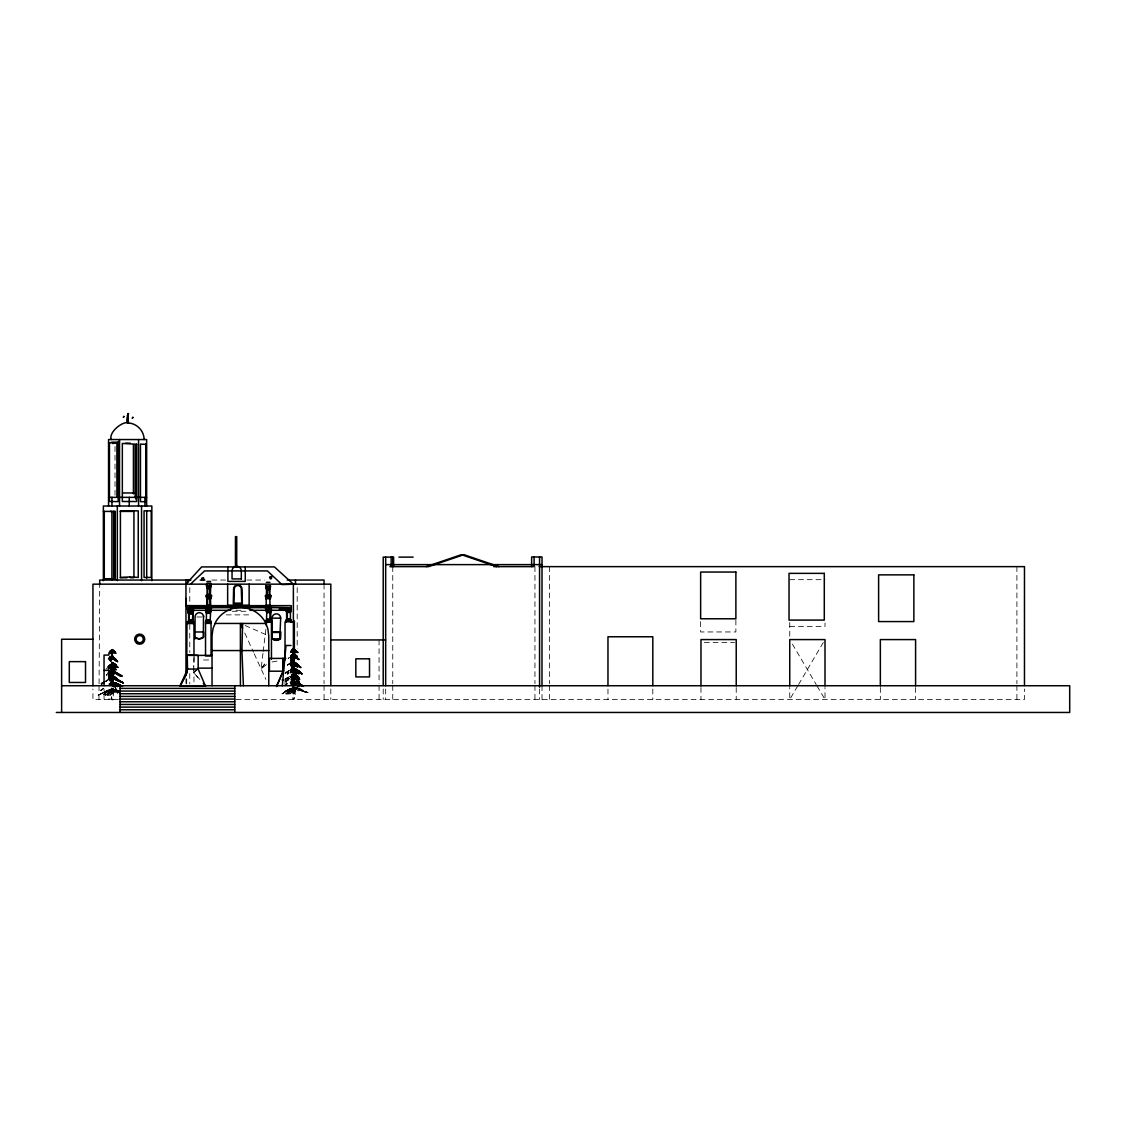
<?xml version="1.0" encoding="UTF-8"?>
<svg xmlns="http://www.w3.org/2000/svg" width="1126" height="1126" viewBox="0 0 1126 1126"><rect width="100%" height="100%" fill="white"/><g stroke="black" fill="none" stroke-linecap="round" stroke-linejoin="round"><path stroke-width="0.75" stroke-dasharray="5 3.75" d="M285.033 684.397L285.033 679.189M186.705 683.975L186.719 678.697M98.961 699.485L99.06 685.495M99.074 683.749L99.707 584.155M111.784 687.747L111.587 699.781L113.29 699.781L113.093 687.747M292.943 688.859L292.774 699.091L294.519 699.091L294.35 688.859M292.535 692.11L295.35 694.376L293.619 688.155L295.293 689.056M113.402 690.379L113.43 689.633M194.094 656.641L193.489 672.447L200.048 679.963M107.378 695.221L107.42 694.475M112.319 690.829L112.431 688.929L113.008 691.463L112.319 690.829L110.081 692.856L112.431 688.929L106.027 692.335L112.431 688.929M293.52 686.902L301.036 690.266L301.121 689.154L298.531 688.31M288.481 693.898L288.58 692.715M262.963 653.361L261.049 669.379L265.708 662.581L261.049 669.055L266.369 664.593M263.174 651.616L265.933 628.955M291.986 690.632L289.649 691.744L292.915 688.662L291.986 690.632L295.35 694.376L295.519 692.026L293.562 690.534L293.619 688.155M298.559 689.957L305.92 692.462L297.897 688.845L298.277 690.928L295.195 688.225L298.404 689.703M286.989 693.968L287.214 693.194M106.618 674.404L106.308 675.403L108.842 672.475M114.007 690.984L114.289 690.097L112.178 689.196L114.627 691.575L114.289 690.097L118.497 692.406L117.597 693.236L114.951 690.604L118.497 692.406M110.081 692.856L110.995 690.069L103.451 694.615L108.392 693.757L109.954 691.885M113.951 685.635L116.02 689.365L116.372 688.338M114.064 691.744L115.331 692.462L112.431 689.281L109.743 692.603L105.182 695.305L110.517 695.094L112.121 693.503L113.177 694.263L114.064 691.744L112.304 689.774M287.426 690.041L289.903 688.901L281.908 693.841L290.029 690.421L290.733 688.408L284.85 691.378L289.804 688.845L288.932 689.182M288.298 678.612L288.538 677.936L285.694 679.541L286.75 678.246M109.306 691.42L108.392 693.757L110.995 690.069L111.108 691.716M290.184 690.463L293.436 687.592M120.398 691.308L112.431 688.549L98.145 695.263L112.431 688.549L118.807 690.745M293.647 693.883L294.139 693.039M797.687 686.001L789.748 699.485L789.748 687.507M798.559 684.509L825.006 639.582M106.562 681.286L107.181 680.245L105.408 681.526L107.744 680.245M293.182 692.954L294.702 690.365L293.393 688.366L291.662 691.645L284.709 694.066L290.241 693.813L292.281 692.166L293.182 692.954L292.098 690.801M106.871 680.85L105.548 681.469M287.862 691.336L289.34 689.267M287.693 680.751L288.833 679.217L285.863 681.779L288.242 680.442M288.819 673.601L287.411 674.08L288.847 672.489M287.904 689.957L281.908 693.841L290.733 688.408M105.703 691.477L103.944 692.884L108.054 690.463M286.525 678.781L289.762 676.247M103.451 688.239L100.749 690.435L105.45 688.127M289.649 691.744L292.915 688.662L291.043 691.082L291.212 693.152L292.985 691.758M106.083 668.985L108.307 666.93M284.456 692.771L286.356 691.097M288.903 679.189L285.863 681.779L289.79 678.134L287.566 679.442M111.024 689.605L103.451 694.615L110.221 689.999L108.026 691.054M289.678 657.274L288.101 658.527L288.875 657.95M290.044 664.157L287.341 665.114L289.199 663.65M286.834 672.321L289.213 670.491M285.202 673.334L289.171 670.308L285.202 673.334L288.594 671.758M293.309 688.028L287.96 692.448L293.056 688.422L291.437 689.436M116.527 690.294L112.431 688.549L106.914 691.575M287.411 674.08L289.002 672.912M197.514 669.52L193.489 672.447L190.336 672.447M197.008 669.9L193.489 672.447L200.048 679.696M295.505 689.872L296.251 689.337M110.024 678.401L106.21 681.16L108.068 679.935M287.341 665.114L291.043 662.44M103.254 688.633L100.749 690.435L102.494 689.14L101.27 689.942M291.127 692.124L292.493 691.195M292.859 687.296L289.185 689.802L290.691 689.253M104.282 691.941L112.431 688.549L118.103 691.772L112.431 688.549M288.664 677.275L285.117 678.626M110.418 690.829L111.995 689.83M105.436 681.3L108.096 679.625M108.645 692.8L110.545 691.603M106.027 692.335L107.8 691.223M289.185 691.448L291.141 690.238M287.271 683.651L285.216 684.932L288.946 682.877L287.609 683.693M109.588 691.533L111.601 690.308M290.494 690.139L292.549 688.915M108.279 689.971L98.145 695.263L106.688 690.801M100.073 694.221L103.254 692.603M285.793 678.612L288.706 677.486M272.07 661.975L280.332 660.469M789.748 579.679L825.006 579.679M211.885 580.045L225.904 580.045M246.932 580.045L264.455 580.045M235.953 610.292L244.652 610.292M232.181 611.277L249.282 611.277M226.171 614.88L250.816 614.88M196.769 616.992L201.906 616.992M789.748 626.408L825.006 626.408L825.006 622.945M704.327 642.453L734.546 642.453M203.623 659.977L209.056 659.977M285.92 672.025L288.96 672.025M118.314 699.485L92.937 699.485L92.937 688.999M236.122 699.485L1024.477 699.485L1024.477 688.999M298.291 688.296L307.989 692.645L302.472 691.082L301.121 689.154M115.795 690.154L118.807 691.111M293.647 686.761L303.288 690.801L298.503 688.563M113.36 689.562L118.892 691.716L112.431 689.098L118.047 691.871M298.362 688.577L307.989 692.645L297.025 687.944L303.288 690.801M294.97 687.127L302.007 690.125L298.038 688.479M120.355 692.954L115.457 690.604L118.286 691.772M300.459 689.45L296.94 688L300.881 689.647M293.999 687.015L299.375 689.351L298.221 688.718M245.13 625.521L265.623 634.487M293.562 690.534L295.448 691.378L293.83 688.662L295.448 691.378M115.457 690.604L120.566 693.011M117.343 691.181L119.708 692.349M293.83 688.662L295.716 689.661L294.871 688.436M292.577 689.999L290.029 690.421M301.486 689.816L305.019 691.73L300.923 689.351M301.036 690.266L296.87 687.873L297.489 688.943M301.881 690.646L303.584 691.674M297.897 688.845L301.261 690.885M294.702 690.365L295.828 691.097L294.379 688.127M295.476 692.645L292.774 689.52M114.951 690.604L117.597 693.236M116.245 691.265L117.906 692.954M111.981 690.9L113.627 693.011M111.629 692.152L113.177 694.263M109.532 693.672L110.517 695.094M293.731 689.351L294.801 691.082M792.394 644.072L816.181 684.509M817.068 686.001L825.006 699.485L825.006 687.507M244.764 633.023L253.505 652.193M254.223 653.784L265.863 679.344M289.593 692.363L290.241 693.813M114.965 686.747L116.02 689.365M285.694 679.822L286.834 684.509M108.645 694.01L108.814 695.164M110.798 688.957L111.882 699.091L104.042 699.091L104.042 688.957M1016.905 566.631L1016.905 683.749M1016.905 685.495L1016.905 699.485M915.593 687.507L915.593 699.485M880.349 687.507L880.349 699.485M789.748 622.467L789.748 637.865M736.221 687.507L736.221 699.485M735.883 619.976L735.883 631.953L700.639 631.953L700.639 619.976M700.977 687.507L700.977 699.485M652.813 689.028L652.813 699.485M607.97 689.028L607.97 699.485M549.587 566.631L549.587 683.749M549.587 685.495L549.587 699.485M542.014 685.734L542.014 699.485M539.565 688.929L539.565 699.485M534.949 566.631L534.949 683.749M534.949 685.495L534.949 699.485M392.749 566.631L392.749 683.749M392.749 685.495L392.749 699.485M385.669 688.971L385.669 699.485M383.22 688.971L383.22 699.485M379.054 639.934L379.054 683.721M379.054 685.467L379.054 699.485M330.819 688.971L330.819 699.485M324.049 584.155L324.049 683.749M324.049 685.495L324.049 699.485M297.194 587.645L297.194 648.942M293.647 698.373L293.647 699.091M293.379 688.999L293.379 699.485M193.968 657.598L193.968 666.395M193.968 668.154L193.968 683.975M189.773 587.645L189.773 603.409M189.773 624.423L189.773 652.447M189.773 673.475L189.773 683.975M185.959 678.514L185.959 684.003M115.007 446.543L115.007 495.609M112.431 699.077L112.431 699.781M112.431 689.281L111.39 692.969L105.182 695.305L109.743 692.603L107.617 693.771L112.431 689.281M290.058 691.265L284.709 694.066L290.058 691.265M289.692 688.859L289.044 689.196L289.804 688.845M305.92 692.462L300.234 689.422L305.92 692.462"/><path stroke-width="1.5" d="M187.183 672.447L187.226 654.882L198.176 655.388L198.176 669.055L205.523 686.227L179.963 686.227L186.381 673.925L179.963 686.227L187.521 669.055L187.226 654.882L187.183 672.447L186.832 668.548M186.747 673.418L186.958 622.439M128.012 413.974L127.505 415.564C130.349 409.104 124.423 421.054 128.068 423.334C125.085 419.928 108.546 431.033 111.108 439.548M128.125 422.883L128.181 413.538M113.388 677.951L123.269 682.877L119.159 681.258L118.131 679.654M277.714 639.892A6.925 6.925 0 0 0 279.783 639.075L280.684 618.146A4.293 4.293 0 0 0 276.391 613.853A4.293 4.293 0 0 0 272.098 618.146L272.098 638.667L274.941 640.131A5.616 5.616 0 0 0 277.883 640.131L280.416 638.724L280.487 631.77M203.482 615.88L203.342 637.513A6.925 6.925 0 0 1 195.051 637.513L199.189 638.892L203.623 637.175L203.623 631.982L195.051 631.982M113.895 685.509L113.909 684.101M293.351 656.669L291.69 657.809C292.774 652.644 295.603 658.569 293.647 655.276L298.826 659.456L293.647 655.276M292.098 683.946L293.647 684.707L293.168 681.554L293.985 680.611L294.562 683.018L293.168 682.075L292.098 683.946L293.239 685.945L292.098 683.946L293.168 681.554L294.421 682.412M242.611 623.452L241.907 650.561L243.399 685.734M293.267 649.167L292.084 649.716L293.647 648.309L292.929 651.884L293.858 649.266C297.137 652.053 293.056 646.929 292.661 650.364L292.929 651.884L293.647 648.309L294.224 649.758M293.647 684.707L293.168 682.075M296.532 673.249L296.56 672.264M294.688 663.453C288.875 654.98 302.472 672.138 294.055 662.229M112.389 669.97L112.431 668.605L108.997 671.321L112.431 668.605L114.373 670.449L113.557 670.223L114.458 672.447L112.431 668.605C109.447 669.984 109.757 673.531 112.389 669.97L113.543 674.573L111.938 672.152L108.631 676.585L110.207 675.093M293.647 675.22L293.112 677.782M292.873 650.532L293.647 648.857L290.916 652.151L292.422 651.461L293.196 649.561L291.747 650.758L293.576 648.9M298.981 685.058L297.123 683.032L299.023 684.115L298.911 686.649L296.025 684.749L296.265 683.623L293.647 680.723L293.196 682.863L295.378 684.284L296.265 683.623L298.911 686.649L297.123 683.032L293.647 680.723L299.249 683.918L293.647 680.723M113.459 665.17L115.908 669.773L114.838 668.745M111.108 652.221L111.854 653.953C110.812 649.223 114.796 651.715 112.473 650.532L110.925 652.32L112.431 650.476L112.684 652.714L111.826 651.208M291.184 679.288L293.647 675.403L298.249 678.711L298.094 681.188L295.631 679.274L293.647 675.403L290.677 677.078M294.238 677.19L293.182 676.402L292.127 678.711L293.464 679.4L293.647 675.403L294.336 677.768L293.154 676.895L292.197 682.272L291.17 681.765M295.533 651.602C295.617 654.093 293.224 646.704 293.773 649.984M111.263 673.855L112.304 674.699L111.924 672.138L110.756 671.603M111.544 659.076L111.643 658.006M282.33 685.734L286.004 645.48L291.071 645.48M112.107 651.307L111.854 653.953L112.431 650.476M112.501 657.711L112.431 656.514L110.686 661.201L110.362 659.737M111.108 658.823L111.784 659.217L111.938 657.542L110.686 661.201L110.573 658.823L112.431 656.514L110.038 658.119L112.192 656.824M111.573 667.183L112.234 664.326M113.444 686.79L113.951 685.635L112.431 682.694L118.16 685.833L112.431 682.694L112.234 684.805L114.571 686.17L115.387 685.523L112.431 682.694L111.221 684.819L112.262 684.524L112.375 685.678L113.43 684.608M280.416 638.724L280.627 631.77L272.267 631.77M110.376 684.481L110.489 683.355L112.628 682.469L109.63 685.157M185.959 606.421L185.959 598.427M111.924 672.138L110.601 675.91L110.067 674.812M111.178 680.005L113.149 682.103C111.615 680.709 111.84 671.673 113.839 677.683L112.319 676.346L113.557 677.12M110.672 651.039L109.152 652.756C113.233 647.957 111.136 651.771 111.601 650.237L109.658 652.095L112.431 649.561M266.355 625.465L266.778 611.404M108.476 666.325L112.431 663.65L109.335 666.817L112.29 664.087M294.773 683.595L294.956 682.173M294.562 678.204L294.759 676.839M112.727 678.105L113.262 679.611L114.162 677.782L112.431 675.558L117.357 678.95L112.431 675.558M115.204 686.635L115.387 685.523M128.054 413.552L127.604 422.996C136.457 422.94 144.156 430.709 144.1 439.548M112.023 666.296L111.784 665.03L110.742 667.901L108.18 668.844L111.418 665.283M293.337 654.15L295.448 656.571L294.801 654.966M294.238 662.229L293.647 660.582L292.943 664.073L293.604 662.046L294.97 662.848M113.135 658.682L112.431 657.429L117.4 661.525L112.431 657.429L114.402 659.526M292.915 650.983L293.196 649.561L293.224 650.392M113.332 658.077L115.514 659.794L112.431 656.88L117.414 661.384L112.431 656.88L115.57 659.273L114.669 658.668M293.337 664.284L295.997 666.381L293.647 661.497L292.549 664.917L293.844 663.453L293.647 661.497L297.447 666.831L298.291 666.268L296.082 663.439L294.041 662.06L293.703 662.792M112.966 672.25L112.304 674.699M112.234 675.811L108.842 677.768L112.431 675.375L110.869 678.654L113.149 682.103L112.445 676.825L123.269 682.877L114.951 678.373L120.749 681.863L117.85 679.738M293.647 675.403L298.46 678.429L293.647 675.403L293.196 677.458L295.068 678.865L295.871 678.26L298.094 681.188L296.617 677.683L298.193 679.625M293.21 649.322L290.916 652.151L293.196 649.561M111.995 657.64L112.431 655.416L109.968 657.204L112.6 656.317M111.784 659.217L111.938 657.542M112.107 669.914L112.431 668.605L113.05 670.153M291.085 658.527L293.787 655.487L291.69 659.02M111.629 663.833L112.375 663.186L114.753 664.917L112.431 662.735L110.517 667.802L113.093 667.254L113.444 665.93L114.176 666.437L112.431 662.552L114.148 665.114M192.856 612.53L192.419 621.355M193.278 611.446L192.842 613.065L188.197 613.065L188.197 609.828L193.714 609.828L193.714 610.911L187.775 610.911L187.775 611.981L193.292 611.981L193.292 609.828M206.452 595.499L206.903 598.75L210.689 598.75L211.111 597.132M210.618 611.671L210.182 620.496M270.015 598.75L270.465 597.667L265.778 597.667L266.243 598.75L270.015 598.75L270.451 597.132M286.187 609.208L286.651 612.445L290.424 612.445L290.86 610.827M295.688 678.26L296.152 676.627L293.393 674.235L293.745 676.191L294.421 674.868M111.122 683.82L111.404 682.877M295.223 584.155L281.95 584.577L267.397 570.91L204.58 570.91L190.491 584.155M293.154 668.084L298.404 671.814L295.111 669.773L293.647 666.986L292.098 670.941M112.22 652.081L111.46 653.924L111.629 652.376C113.459 649.322 108.166 654.741 112.431 650.659C110.714 653.629 113.177 647.689 112.713 652.081L111.46 653.924L112.459 652.784M293.999 649.435C295.054 651.616 293.224 647.633 293.604 649.857M292.056 658.063L292.436 656.979M295.378 685.072L295.8 683.918L293.647 680.906L298.221 683.609M210.393 595.499L210.773 585.056M269.733 596.4L270.127 585.942M292.239 658.203L292.859 656.5M110.475 665.213L109.095 667.408M292.661 650.448L292.225 650.096M113.473 677.388L114.402 677.993L112.431 675.192L111.277 678.668L109.757 679.414L110.39 680.681L111.784 679.119L112.544 679.78L113.473 677.388L112.29 675.656M293.647 648.675L293.041 650.251L293.647 648.675L291.212 650.969M290.944 666.001L293.647 660.582L290.607 662.778M111.53 683.876L109.377 684.932L112.586 683.51L109.658 684.777M193.292 611.981L192.419 614.149L188.647 614.149L188.197 613.065M210.689 598.75L211.139 595.499M210.632 610.053L210.182 613.29L206.41 613.29L205.959 610.053M270.578 619.821L271.042 609.363M290.424 612.445L290.874 609.208M110.869 678.654L109.039 679.597L110.024 677.303M291.887 662.524L293.844 660.371M276.574 686.536L283.428 670.744M276.56 686.072L283.428 670.449M111.629 653.418L111.981 652.63M293.323 669.871L293.999 668.422L294.998 669.182M292.281 668.619L293.647 667.901L298.981 673.63L295.392 673.067L295.941 671.898M292.704 651.321L293.098 650.518M108.504 658.752L112.431 655.782L110.447 657.556L110.629 659.723L111.136 657.697L111.727 658.64L110.629 659.723L109.546 659.217L110.095 658.091L109.419 658.499L110.672 656.852M293.224 670.589L292.69 671.687L291.17 671.321L291.507 672.053M111.629 652.376L112.276 651.095M298.953 684.777L299.46 683.778L293.464 681.385M295.8 683.918L295.111 685.298L293.379 682.778M111.84 652.278L112.248 651.447L113.388 652.531L113.219 651.292M294.083 669.337L293.548 672.166L294.421 670.449M266.482 595.64L266.088 598.553M292.873 661.722L293.647 660.216L291.127 661.919L293.562 660.286M109.194 658.443L112.431 655.416L111.53 657.007M109.433 666.057L108.87 667.085L111.361 665.002L110.264 665.705M294.942 650.884L295.561 652.77L293.633 649.083L297.785 652.503L295.265 650.884M294.871 664.382L295.293 663.594M111.896 681.61L112.333 680.864M109.419 658.105L110.447 657.556M112.051 664.312L110.967 666.142L111.615 665.762L111.967 667.662L112.938 666.944L115.908 669.773L113.121 664.664M110.925 670.899L108.673 672.222L112.431 670.069L109.18 672.419L109.884 673.179L111.108 671.138L109.18 672.419L109.18 673.855M188.197 623.523L188.647 620.595M230.731 610.292L188.985 610.292L188.985 607.688L211.561 607.041L211.561 608.124L206.452 608.124L206.903 605.197L210.689 605.197L211.139 608.124M205.959 622.664L206.41 619.736L210.182 619.736L210.632 622.664M265.778 608.124L266.243 605.197L270.015 605.197L270.465 608.124M266.355 621.988L266.806 619.061L270.578 619.061L271.042 621.988M286.187 621.819L286.651 618.892L290.424 618.892L290.874 621.819M114.162 665.297L117.723 667.366L114.092 664.481L113.782 665.93L113.149 665.424L114.796 667.422M113.825 667.788L113.247 668.745L112.544 667.239M293.647 661.497L292.141 663.932L292.816 663.636M110.925 684.678L111.375 683.961M111.502 672.391L112.572 670.702M292.169 656.458L291.155 657.303L291.93 654.896L293.436 653.756L293.928 654.361M108.363 675.487L111.77 671.715L110.503 672.405M127.505 415.564L128.674 414.002M111.066 652.179L111.544 651.461L110.32 652.348M291.395 650.8L292.676 649.505M110.911 651.405L111.896 649.998M109.912 671.434L110.869 670.012M292.999 674.418L291.747 676.782L293.816 674.15L291.944 674.953M293.83 663.298L294.379 662.524M110.573 658.823L109.518 659.414L110.714 657.823M108.758 674.924L111.77 671.715M292.943 681.497L293.928 680.132L293.112 680.231M109.532 678.429L111.756 676.81L110.123 680.906L111.544 679.696M112.431 681.962L122.635 686.466M296.152 676.627L295.04 677.528L294.604 675.276L298.348 679.907L299.122 678.879L293.647 674.122L297.883 676.515L293.647 674.122M292.816 650.082L292.113 650.546M290.832 665.156L291.789 663.904M107.997 673.32L112.431 668.605M290.832 672.926L292.169 671.18M294.196 683.946L295.04 682.863M111.305 652.686L112.065 651.729M291.254 662.721L292.436 661.229L291.043 662.44M293.422 670.083L290.972 671.673L292.971 669.14L294.266 670.829L293.647 666.986L290.775 670.589M292.422 650.575L293.21 649.603M290.789 684.017L293.647 680.54L292.943 680.695M110.179 652.475L110.812 652.024L109.039 653.854L111.995 650.912M109.518 657.823L112.431 655.782M290.635 660.23L291.69 657.809M109.053 674.418L111.347 672.152L109.053 674.418L110.249 673.827M185.959 584.155L201.624 566.913L274.42 566.913L293.379 584.155L293.379 670.026M110.095 658.626L111.629 657.528L109.658 660.329L110.601 659.54M109.039 679.597L111.756 676.81M109.898 659.372L110.587 658.654M111.601 650.237L109.996 651.63L111.221 650.518M293.337 655.768L290.86 658.048M109.757 652.981L110.784 651.94M293.647 654.361L291.254 656.036M291.747 650.758L292.957 649.547L292.352 649.984M109.461 674.207L110.953 672.757M108.307 666.93L110.489 664.903M109.138 667.957L111.024 666.212M292.732 674.488L291.789 675.347L293.647 673.939L291.493 675.487M290.691 664.016L292.338 662.51M293.548 672.166L294.196 671.575L295.392 673.067M109.518 659.414L111.629 657.528M111.08 671.884L109.926 672.926L111.347 672.152M110.981 656.81L109.869 657.739L111.615 656.458M111.235 665.396L112.15 664.621M290.86 656.585L292.38 655.332L290.705 656.571M111.192 676.698L108.448 679.372L112.431 675.192L110.179 677.205L111.685 676.177M291.395 655.74L292.943 654.502M109.546 659.217L110.587 658.386M110.559 651.053L111.741 650.645M109.419 658.499L110.981 657.274M111.319 664.34L112.304 663.566M293.422 668.084L298.981 673.63L294.646 671.166L293.647 667.901L293.027 668.239L294.055 667.845M109.884 673.179L111.488 671.94M110.123 679.977L111.207 679.175M292.577 668.337L290.832 669.604L293.647 666.986M290.592 663.298L292.605 661.849M110.841 676.571L112.037 675.713M112.431 663.65L108.251 666.493M109.306 678.457L110.742 677.444M108.842 672.475L110.77 671.166M109.574 657.95L111.249 656.838M104.113 682.145L101.453 683.82L104.014 682.553M104.324 682.032L101.453 683.82L103.733 682.511M109.63 684.932L110.447 684.425M290.733 677.373L293.295 675.853M109.377 684.059L111.544 682.806M109.644 683.961L112.431 682.328L109.503 683.918M290.381 682.609L293.267 680.991M291.93 654.896L291.212 655.262L293.83 653.502L294.027 655.219L293.309 654.516L293.436 656.345L292.661 655.768L293.647 653.432L291.958 657.612M291.789 656.782L291.141 657.091L293.647 655.459L296.814 657.683L294.491 655.839M127.984 422.897L127.787 415.212L128.463 423.376M108.56 443.461L111.953 442.18L119.525 442.18M426.275 566.631L461.393 554.668L496.524 566.631M293.45 667.774L293.9 669.52M282.147 680.034L283.611 679.837M112.178 443.489L116.893 443.039L116.893 497.354M279.149 609.011L291.296 608.983L285.779 609.208L285.779 610.292M115.007 443.039L116.893 443.039M125.507 443.151L130.264 443.151M122.565 492.963L134.782 492.963M108.56 497.354L146.633 497.354M103.367 511.415L115.246 511.415L115.246 578.736L104.282 578.736L104.282 511.415M120.172 511.415L133.924 511.415L133.924 577.708L130.475 577.708M398.956 557.117L413.143 557.117M385.669 564.619L542.014 564.619M389.92 566.631L428.725 566.631L463.842 554.668L498.973 566.631M493.695 566.631L534.09 566.631L534.09 556.976M539.185 566.631L1024.477 566.631L1024.477 685.495M113.656 577.708L115.007 577.708L115.007 511.415M120.172 577.708L127.041 577.708M190.843 580.045L99.707 580.045L99.707 584.155M200.175 580.045L204.876 580.045M287.243 580.045L324.049 580.045L324.049 584.155M206.959 581.452L210.562 581.452M266.299 582.339L269.902 582.339M206.593 583.254L210.928 583.254M207.381 584.155L92.937 584.155L92.937 685.734M210.21 584.155L330.819 584.155L330.819 685.467M206.748 585.056L206.748 587.209L210.773 587.209M266.088 585.942L266.088 588.11L270.127 588.11M206.748 587.209L207.128 588.293L210.393 588.293M266.088 588.11L266.482 589.194L269.733 589.194M206.382 597.667L211.139 597.667M187.169 609.208L187.169 605.647L291.296 605.647L291.296 610.292L249.873 610.292M206.452 605.957L211.139 605.957M265.778 605.957L270.465 605.957M286.187 611.362L290.874 611.362M266.355 609.363L266.355 611.531L271.042 611.531M205.959 612.206L210.632 612.206M270.578 612.614L266.806 612.614L266.355 611.531M272.098 618.146L280.684 618.146M266.355 619.821L271.042 619.821M286.187 619.652L290.874 619.652M193.292 620.271L188.605 620.271L192.842 619.511L193.292 623.523L187.775 623.523L187.775 622.439M205.959 620.496L210.632 620.496M188.197 621.355L193.714 621.355L193.714 622.439M267.017 621.918L270.367 621.918M293.379 621.819L285.033 621.819L285.033 660.061M186.705 622.439L194.179 622.439M205.537 622.664L211.055 622.664M205.537 623.354L211.055 623.354M215.108 623.452L265.708 623.452M272.098 632.46L279.783 632.46L279.783 639.075A6.967 6.925 77.7 0 1 275.504 640.004L272.098 638.667L279.783 639.075L275.504 640.004A6.925 6.925 0 0 1 272.098 638.667L273.379 639.413M92.937 639.23L61.62 639.23L61.62 712.462M330.819 639.934L385.669 639.934M212.04 650.561L268.776 650.561M108.828 655.093L104.042 655.093L104.042 685.579M187.521 655.388L212.04 655.388M285.877 658.358L269.438 658.443L269.438 671.195L283.316 671.195L283.316 658.443M291.043 660.695L294.083 660.695M198.176 668.14L212.04 668.14M187.521 669.055L198.176 669.055M104.042 670.364L108.828 670.364M290.494 672.025L293.534 672.025M61.62 685.734L1069.7 685.734L1069.7 712.462L56.3 712.462M120.046 688.394L234.757 688.394M120.046 691.068L234.757 691.068M120.046 693.743L234.757 693.743M120.046 696.417L234.757 696.417M120.046 699.091L234.757 699.091M120.046 701.765L234.757 701.765M120.046 704.44L234.757 704.44M120.046 707.114L234.757 707.114M120.046 709.788L234.757 709.788M110.179 511.415L111.91 511.415L111.91 580.045M187.169 605.647L291.296 607.688L188.985 607.688L195.811 607.857M211.561 608.124L188.985 607.688L206.452 608.124M119.173 675.516L121.988 676.05L113.205 670.927L118.272 674.798L121.988 676.05L112.994 670.857L119.173 675.516L118.23 674.361M122.143 686.072L114.472 682.68M116.274 683.848L120.693 685.889L115.387 683.144L115.978 684.073M295.42 682.004L303.401 686.339M298.038 665.747L300.755 667.521L293.647 661.863L297.813 665.128M297.757 683.2L301.852 685.284L293.647 681.272M299.586 683.904L296.405 682.483L303.429 686.381M294.224 669.393L295.012 669.759L293.647 667.901L298.911 671.166L293.759 667.985M118.174 680.118L119.412 680.991L113.515 677.81M299.432 684.594L293.647 680.906M299.91 684.144L296.405 682.483L301.852 685.284M112.051 678.612L113.487 679.288L113.079 677.528M114.007 678.795L118.849 681.216L114.162 677.782L115.795 679.682M118.61 684.777L115.387 683.144L119.117 685.396M120.693 685.889L115.387 683.144L120.904 686.058M299.023 684.115L300.783 685.03L298.207 683.44M296.166 655.445L296.8 656.064L293.647 653.615L297.433 658.203L296.574 655.909M296.082 663.439L296.954 663.89L293.45 661.764L293.97 663.819L294.576 662.961L295.237 665.128L296.011 664.424L293.647 661.68L297.447 666.831L295.491 665.593L296.011 664.424L294.998 663.932L295.997 666.381L293.844 663.453L294.322 665.058M112.431 682.694L118.075 686.015M298.249 678.711L299.755 679.541L297.56 678.007M112.628 677.416L117.315 680.456M114.19 676.951L116.527 678.288M117.653 679.921L114.951 678.373L119.412 680.991M297.855 676.895L295.139 675.318L299.122 678.879L295.139 675.318L298.911 677.993L296.715 675.966M112.656 664.636L113.881 665.635M119.201 684.96L121.256 686.184M296.011 651.335L294.365 649.843M115.246 684.284L117.625 685.776M118.807 684.538L121.115 686.044M300.206 684.341L303.049 686.198M113.881 663.749L115.57 664.861M297.602 677.106L298.911 677.993M118.131 680.526L114.908 678.316L115.457 679.231M296.363 682.342L298.587 683.876M294.956 662.947L297.095 664.439M297.067 670.04L299.53 671.758M295.969 663.932L298.094 665.438M296.729 664.636L300.755 667.521L297.236 664.621M296.87 665.255L298.291 666.268M294.294 668.844L295.561 669.759M112.882 670.336L114.12 671.251M112.487 657.485L115.514 659.794M112.375 675.896L113.276 676.557M298.643 670.955L300.895 673.038M295.096 670.04L296.307 670.955M295.744 657.401L294.688 656.148L298.826 659.456L296.405 657.176M113.923 659.357L113.416 658.288L117.4 661.525L115.077 659.301M112.699 650.166L114.022 651.278M114.359 667.69L115.232 668.365M295.308 651.166L296.068 652.067L295.364 651.447M295.983 676.965L297.883 678.471M114.345 658.851L113.501 658.091L117.414 661.384L115.429 659.132M296.152 669.294L301.937 673.981L297.56 670.617L301.937 673.981L299.108 671.518M296.814 657.683L294.899 656.134L295.589 656.711M114.993 652.292L115.697 653.291L112.431 649.927L114.993 652.292L113.67 651.011M294.449 656.542L295.279 657.232M296.11 682.426L298.01 683.989M293.393 681.089L294.28 681.807M120.06 675.178L120.834 675.825M296.997 665.579L298.024 666.451M295.308 655.262L296.8 656.528M112.347 679.541L113.416 680.442M114.5 658.485L115.95 659.737M294.322 662.707L295.631 663.847M113.276 650.729L114.331 651.658M114.753 652.221L115.471 652.855M115.668 659.653L116.78 660.666M119.004 674.713L120.074 675.684M293.407 675.938L294.139 676.613M292.141 679.654L293.056 680.568M294.421 650.166L295.716 651.475L295.096 650.518M292.127 678.711L293.365 679.963L292.197 682.272L291.367 679.808M293.647 649.04L297.785 652.503L294.801 650.42M296.166 656.444L297.165 657.485M112.656 663.988L114.05 665.452M295.772 664.41L294.998 663.073L298.334 666.479L297.926 665.508M298.01 684.833L298.953 685.847M112.825 664.959L114.176 666.437M115.697 672.532L116.513 673.432M203.327 683.313L205.523 686.227M112.333 652.63L112.825 653.235L112.558 651.067L113.29 651.912M112.22 666.254L113.093 667.254M115.894 665.916L116.597 666.705M114.092 664.481L115.471 666.057M113.684 668.028L114.81 669.351M113.867 671.363L114.641 672.264M293.999 654.839L294.674 655.642M113.388 665.973L114.458 667.254M297.348 679.428L298.151 680.4M270.578 620.905L271.45 621.988L265.933 621.988L265.933 620.905L271.45 620.905L271.45 659.189M115.697 672.926L117.048 674.629M114.275 671.842L115.57 673.531M294.998 663.073L296.701 665.382M119.103 684.397L120.355 686.17M295.983 657.992L294.688 656.148L296.771 658.611L295.871 657.176M292.873 662.172L293.45 662.975M110.672 674.333L111.136 675.051M114.599 660.089L113.416 658.288L115.359 660.709L114.542 659.301M294.463 649.871L295.068 650.814M116.133 684.946L117.217 686.705M192.419 620.595L192.87 623.523M111.924 676.712L113.008 678.584M295.476 682.398L295.955 683.243M112.558 651.067L113.388 652.531M111.53 677.894L112.544 679.78M296.194 669.674L296.687 670.603M269.733 595.64L270.015 607.041M111.868 666.578L112.276 667.422M296.87 676.726L298.348 679.907M242.583 628.238L240.401 623.452L240.401 685.734M112.304 677.472L112.994 679.048M294.759 672.011L300.093 684.509M112.445 676.825L113.487 679.288M294.759 672.321L300.093 684.988M113.909 684.158L114.247 684.974M299.46 683.778L300.121 685.565M294.913 664.903L295.153 665.719M294.153 649.871L294.505 651.18M294.449 650.237L294.66 651.081M293.154 662.778L293.45 664.087M292.774 682.75L293.112 684.439M292.774 677.556L292.999 679.161M293.154 676.895L293.464 679.4M110.812 670.716L110.869 672.321M915.593 685.79L915.593 639.582L880.349 639.582L880.349 685.79M825.006 685.79L825.006 639.582L789.748 639.582L789.748 685.79M736.221 685.79L736.221 639.582L700.977 639.582L700.977 685.79M652.813 685.551L652.813 636.767L607.97 636.767L607.97 685.551M541.986 685.734L542.014 556.976L531.641 556.976L531.641 566.631M539.565 556.976L539.565 687.17M393.607 566.631L393.607 557.117L383.22 557.117L383.22 685.467M392.749 557.117L392.749 566.631M391.144 557.117L391.144 566.631M385.669 557.117L385.669 685.734M295.462 580.045L295.462 584.155M294.365 620.933L294.365 659.456M294.083 660.399L294.083 669.069M293.534 668.605L293.534 658.358L291.887 658.358L291.887 667.662M291.296 621.819L291.296 620.736L285.779 620.736L285.779 621.819M290.424 610.925L290.424 620.736M287.313 613.023L287.313 618.315M286.609 611.249L286.651 619.652M282.879 658.358L282.879 672.025M271.45 610.447L271.45 609.363L265.933 609.363L265.933 610.447M270.465 595.499L270.479 598.553M269.916 613.191L269.916 618.484M268.776 685.734L268.776 635.866L267.805 628.533L264.976 621.679A28.361 28.361 0 0 0 215.84 621.679L213.011 628.533L212.04 635.866L212.04 685.734M266.482 589.194L266.482 596.4M266.2 597.54L266.2 607.041M265.778 595.499L265.722 598.553M249.127 584.155L249.127 605.267L227.649 605.267L227.649 584.155M245.257 566.913L245.257 581.396L227.902 581.396L227.902 566.913M236.727 566.913L236.727 536.638L235.475 536.638L235.447 566.913M234.757 685.734L234.757 712.462M210.689 607.041L210.393 594.739L207.128 594.739L206.748 597.667M210.013 599.328L210.013 604.62M207.578 599.328L207.578 604.62M207.128 588.293L207.128 595.499M206.874 597.54L206.874 607.041M206.41 613.29L206.41 620.496M195.051 638.892L195.051 616.992A4.293 4.293 0 0 1 199.33 612.699A4.293 4.293 0 0 1 203.623 616.992M193.968 622.439L193.968 655.839M192.87 610.911L192.842 620.271M189.069 620.271L188.605 609.828M188.647 614.149L188.605 622.439M188.084 580.045L188.084 581.804M185.959 580.045L185.959 675.389M151.841 580.678L151.841 506.01L103.367 506.01L103.367 580.678M146.633 506.01L146.633 439.548L108.56 439.548L108.56 506.01M146.704 511.176L146.704 578.314M145.901 443.841L145.901 501.717M144.916 497.354L144.916 506.01M141.552 506.01L141.552 580.678M138.554 439.548L138.554 506.01M135.683 444.798L135.683 499.015M135.247 444.798L135.247 497.354M133.431 444.897L133.431 493.864M129.265 497.354L129.265 506.01M120.046 685.734L120.046 712.462M119.525 439.548L119.525 506.01M118.526 441.308L118.526 497.354M118.188 442.18L118.188 501.619L109.447 501.436L109.447 443.123M117.315 506.01L117.315 580.678M113.656 511.218L113.656 578.933M111.953 497.354L111.953 506.01M103.831 511.415L103.831 578.736M123.438 417.296L123.902 416.423L123.438 417.296M132.389 418.21L132.854 417.338L132.389 418.21M292.661 655.768L292.507 657.837L293.365 656.725L292.661 655.768M113.726 672.18L113.543 674.573L113.121 671.279L113.726 672.18M201.653 578.497C203.201 583.367 205.425 575.076 201.653 578.497M234.321 588.11L233.884 603.128L241.738 603.128L241.274 588.11A3.603 3.603 0 0 0 234.321 588.11M269.621 577.385C271.183 582.241 273.407 573.95 269.621 577.385M295.406 655.698L297.433 658.203L295.406 655.698M113.177 650.744L112.347 649.969L115.697 653.291L113.177 650.744M111.784 665.03L110.742 667.901L111.784 665.03M111.558 664.65L110.517 667.802L112.938 665.593L112.431 662.735L111.558 664.65M293.647 679.991L292.788 680.54L293.647 679.991M129.715 576.948L120.412 577.441L120.412 510.852L138.245 510.852L138.245 577.441L129.715 576.948M136.682 444.221L122.34 443.461L122.34 501.506L136.682 501.506L136.682 444.221M146.267 444.376L140.454 444.108L140.454 501.647L146.267 501.732L146.267 444.376M151.222 510.852L144.058 510.852L144.058 577.441L151.222 577.441L151.222 510.852M735.883 572.05L700.639 572.05L700.639 618.779L735.883 618.779L735.883 572.05M824.288 573.359L789.03 573.359L789.03 620.088L824.288 620.088L824.288 573.359M913.862 574.865L878.618 574.865L878.618 621.58L913.862 621.58L913.862 574.865M241.316 578.919L232.04 578.919L232.04 570.91A4.645 4.645 0 0 1 236.685 566.265A4.645 4.645 0 0 1 241.316 570.91L241.316 578.919M211.139 585.056L206.382 585.056L206.382 586.125L211.139 586.125L211.139 585.056M270.479 585.942L265.722 585.942L265.722 587.026L270.479 587.026L270.479 585.942M209.816 588.87L207.705 588.87L207.705 594.162L209.816 594.162L209.816 588.87M233.589 589.053L233.279 603.747L242.357 603.747L242.02 589.053A4.223 4.223 0 0 0 237.797 584.83A4.223 4.223 0 0 0 233.589 589.053M269.156 589.771L267.059 589.771L267.059 595.063L269.156 595.063L269.156 589.771M211.561 595.499L206.03 595.499L206.03 596.583L211.561 596.583L211.561 595.499M270.887 595.499L265.37 595.499L265.37 596.583L270.887 596.583L270.887 595.499M270.887 607.041L265.37 607.041L265.37 608.124L270.887 608.124L270.887 607.041M211.055 610.053L205.537 610.053L205.537 611.136L211.055 611.136L211.055 610.053M211.055 621.58L205.537 621.58L205.537 655.895L211.055 655.895L211.055 621.58M369.525 658.809L355.83 658.809L355.83 676.909L369.525 676.909L369.525 658.809M85.52 661.638L69.291 661.638L69.291 682.469L85.52 682.469L85.52 661.638M114.993 664.213L116.245 665.424L112.431 662.552L114.993 664.213M117.723 667.366L115.316 664.945L117.723 667.366M137.893 642.284A3.603 3.603 0 0 0 143.298 639.16A3.603 3.603 0 0 0 137.893 636.035A3.603 3.603 0 0 0 137.893 642.284M137.175 643.523A5.039 5.039 0 0 0 144.747 639.16A5.039 5.039 0 0 0 137.175 634.783A5.039 5.039 0 0 0 137.175 643.523"/></g></svg>
